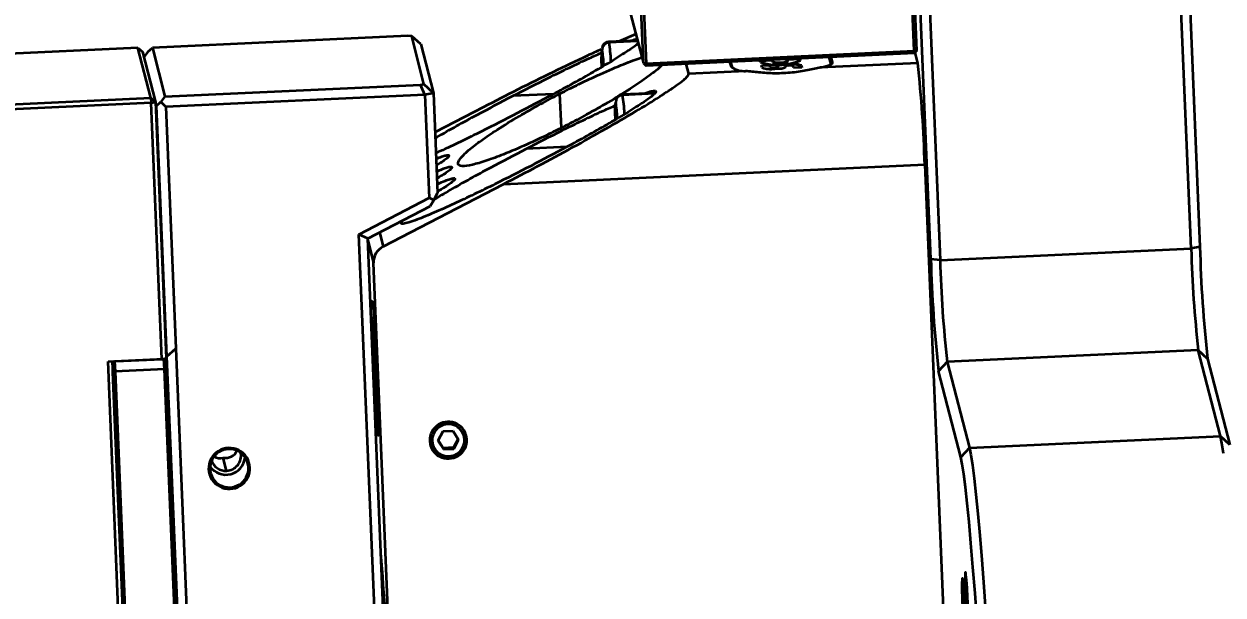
# Model space of a CAD drawing. Header units: millimetres. Extents: x 0 to 420, y 0 to 297.
# Drawn here: x 133.878 to 135.213, y 163.2 to 163.836 of the extents above; entities that cross this region are included whole.
import ezdxf

# ---------------------------------------------------------------- set-up
doc = ezdxf.new("R2010")
doc.units = ezdxf.units.MM
doc.layers.add('尺寸线层', color=150, linetype='Continuous')
doc.styles.add('SLDTEXTSTYLE2', font='TXT', dxfattribs={"width": 0.7})
doc.dimstyles.new('SLDDIMSTYLE0', dxfattribs={"dimtxt": 3.5, "dimasz": 3.302, "dimexe": 0, "dimexo": 0.0625, "dimgap": 0.875, "dimtad": 1, "dimdec": 1, "dimlfac": 100, "dimrnd": 1e-09, "dimzin": 12, "dimdsep": 46, "dimtxsty": 'SLDTEXTSTYLE2', "dimsah": 1, "dimcen": 0.09, "dimadec": 0, "dimazin": 3, "dimtfac": 1, "dimtdec": 3, "dimtofl": 0, "dimtmove": 0, "dimatfit": 3, "dimfxl": 0, "dimfrac": 2, "dimtolj": 1, "dimtzin": 12, "dimarcsym": 0})

# ---------------------------------------------------------------- blocks, each defined once
blk = doc.blocks.new('_D_7')
at = {"layer": '尺寸线层'}
for p, q in [((70.597, 160.4022), (70.597, 246.1922)), ((332.8156, 175.1167), (332.8156, 246.1922)), ((332.8156, 245.1922), (70.597, 245.1922))]:
    blk.add_line(p, q, dxfattribs=at)
for points in [[(70.597, 245.1922), (73.899, 244.6842), (73.899, 245.7002)], [(332.8156, 245.1922), (329.5136, 245.7002), (329.5136, 244.6842)]]:
    blk.add_solid(points, dxfattribs=at)
at = {"layer": '尺寸线层', "insert": (202.8758, 249.704), "char_height": 3.5, "attachment_point": 1, "style": 'SLDTEXTSTYLE2'}
blk.add_mtext('26221.85', dxfattribs=at)

msp = doc.modelspace()

# ---------------------------------------------------------------- linework, layer by layer
at = {"color": 7, "linetype": 'Continuous', "lineweight": 35}
for p, q in [((134.8696, 163.8055), (134.8606, 164.022)), ((134.8725, 163.806), (134.8635, 164.0225)), ((134.568, 163.792), (134.559, 164.0085)), ((134.5621, 164.0082), (134.5711, 163.7917)), ((135.178, 163.5854), (135.1606, 164.0007)), ((135.1703, 164.0026), (135.1876, 163.5873)), ((134.888, 163.5735), (134.8707, 163.9887)), ((134.8811, 163.9877), (134.8984, 163.5725)), ((134.5538, 163.8469), (134.568, 163.792)), ((134.3057, 163.8223), (134.0213, 163.8091)), ((134.31, 163.8219), (134.3057, 163.8223)), ((134.3237, 163.7687), (134.31, 163.8219)), ((134.3202, 163.813), (134.31, 163.8219)), ((134.5597, 163.8243), (134.5405, 163.8161)), ((134.0051, 163.8091), (133.4759, 163.7846)), ((134.0195, 163.7533), (134.0051, 163.8091)), ((134.0051, 163.8091), (134.0103, 163.8044)), ((134.0163, 163.8047), (134.0213, 163.8091)), ((134.0213, 163.8091), (134.0353, 163.7548)), ((134.3202, 163.813), (134.3342, 163.7587)), ((134.5216, 163.8069), (134.5221, 163.8067)), ((134.5615, 163.8171), (134.5294, 163.8156)), ((134.5294, 163.8156), (134.5298, 163.815)), ((134.5617, 163.8164), (134.5298, 163.815)), ((134.0103, 163.8044), (134.0247, 163.7486)), ((134.0163, 163.8047), (134.0117, 163.7988)), ((134.5711, 163.7917), (134.8696, 163.8055)), ((134.8697, 163.8029), (134.5711, 163.7891)), ((134.6659, 163.7877), (134.6644, 163.7934)), ((134.6644, 163.7934), (134.6658, 163.7879)), ((134.665, 163.7935), (134.6667, 163.7867)), ((134.6977, 163.7947), (134.7117, 163.7954)), ((134.6982, 163.7929), (134.6977, 163.7947)), ((134.7117, 163.7949), (134.6979, 163.7942)), ((134.7117, 163.7954), (134.7121, 163.7936)), ((134.7117, 163.7949), (134.7117, 163.7954)), ((134.7122, 163.7931), (134.7117, 163.7949)), ((134.7121, 163.7936), (134.7122, 163.7931)), ((134.7283, 163.7961), (134.7423, 163.7968)), ((134.7288, 163.7943), (134.7283, 163.7961)), ((134.7423, 163.7963), (134.7284, 163.7957)), ((134.7288, 163.7938), (134.7288, 163.7943)), ((134.7423, 163.7968), (134.7427, 163.795)), ((134.7423, 163.7963), (134.7423, 163.7968)), ((134.7427, 163.7947), (134.7423, 163.7963)), ((134.7427, 163.7948), (134.7427, 163.795)), ((134.7769, 163.7907), (134.7748, 163.7985)), ((134.7776, 163.7912), (134.7757, 163.7986)), ((134.7786, 163.7931), (134.7772, 163.7986)), ((134.7786, 163.7926), (134.7786, 163.7931)), ((134.8696, 163.8055), (134.8725, 163.806)), ((134.8696, 163.8055), (134.8697, 163.8029)), ((134.8725, 163.806), (134.8697, 163.8029)), ((134.8734, 163.792), (134.8704, 163.8037)), ((134.5711, 163.7917), (134.568, 163.792)), ((134.568, 163.792), (134.5711, 163.7891)), ((134.5711, 163.7891), (134.5711, 163.7917)), ((134.6184, 163.7802), (134.6156, 163.7912)), ((134.6818, 163.7832), (134.6184, 163.7802)), ((134.6994, 163.7893), (134.7087, 163.7897)), ((134.7, 163.787), (134.6994, 163.7893)), ((134.7087, 163.7892), (134.6995, 163.7888)), ((134.7087, 163.7897), (134.7092, 163.7876)), ((134.7087, 163.7892), (134.7087, 163.7897)), ((134.7092, 163.7871), (134.7087, 163.7892)), ((134.7092, 163.7876), (134.7092, 163.7871)), ((134.7171, 163.7858), (134.7142, 163.7857)), ((134.7175, 163.788), (134.7174, 163.7887)), ((134.7175, 163.7875), (134.7175, 163.788)), ((134.7263, 163.7885), (134.7264, 163.788)), ((134.7263, 163.7884), (134.7265, 163.7877)), ((134.7264, 163.7879), (134.7263, 163.7884)), ((134.7264, 163.7879), (134.7264, 163.788)), ((134.7265, 163.7875), (134.7264, 163.7879)), ((134.7265, 163.7876), (134.7265, 163.7877)), ((134.7268, 163.7905), (134.7297, 163.7907)), ((134.7268, 163.7901), (134.7268, 163.7905)), ((134.7297, 163.7902), (134.7268, 163.7901)), ((134.7297, 163.7902), (134.7297, 163.7907)), ((134.7352, 163.7867), (134.7347, 163.7888)), ((134.7445, 163.7871), (134.7352, 163.7867)), ((134.7439, 163.7894), (134.7445, 163.7871)), ((134.7439, 163.7889), (134.7439, 163.7894)), ((134.7444, 163.7871), (134.7439, 163.7889)), ((134.8734, 163.792), (134.7653, 163.787)), ((134.0353, 163.7548), (134.3197, 163.7679)), ((134.3197, 163.7679), (134.3237, 163.7687)), ((134.3246, 163.7568), (134.3197, 163.7679)), ((134.3342, 163.7587), (134.3237, 163.7687)), ((133.4903, 163.7289), (134.0195, 163.7533)), ((134.0195, 163.7533), (134.0199, 163.7476)), ((134.0195, 163.7533), (134.0247, 163.7486)), ((134.0353, 163.7548), (134.0307, 163.7489)), ((134.3246, 163.7568), (134.0361, 163.7434)), ((134.3342, 163.7587), (134.3246, 163.7568)), ((134.3246, 163.7568), (134.3294, 163.6418)), ((134.3342, 163.7587), (134.3389, 163.6472)), ((134.4679, 163.7575), (134.4225, 163.7554)), ((134.4747, 163.7577), (134.4763, 163.7198)), ((134.5807, 163.7587), (134.5446, 163.757)), ((134.5446, 163.757), (134.5449, 163.7563)), ((134.5803, 163.758), (134.5449, 163.7563)), ((134.0199, 163.7476), (133.4907, 163.7232)), ((134.0199, 163.7476), (134.0247, 163.7486)), ((134.0318, 163.4624), (134.0199, 163.7476)), ((134.0247, 163.7486), (134.0366, 163.4634)), ((134.0257, 163.7444), (134.0247, 163.7483)), ((134.0257, 163.7444), (134.0307, 163.7489)), ((134.0374, 163.4651), (134.0257, 163.7444)), ((134.0307, 163.7489), (134.0361, 163.7434)), ((134.0361, 163.7434), (134.0473, 163.474)), ((134.39, 163.743), (134.3361, 163.7151)), ((134.5368, 163.7483), (134.5372, 163.748)), ((134.483, 163.6988), (134.4376, 163.6967)), ((134.4121, 163.6572), (134.8812, 163.6789)), ((134.8812, 163.6789), (134.9385, 162.3046)), ((134.2783, 163.5879), (134.4121, 163.6572)), ((134.3348, 163.6394), (134.3389, 163.6472)), ((134.2511, 163.6012), (134.3294, 163.6418)), ((134.3348, 163.6394), (134.3294, 163.6418)), ((134.3304, 163.6328), (134.3348, 163.6394)), ((134.261, 163.5968), (134.3304, 163.6328)), ((134.3032, 162.3528), (134.2511, 163.6012)), ((134.261, 163.5968), (134.2511, 163.6012)), ((134.2625, 163.5602), (134.261, 163.5968)), ((134.2611, 163.5944), (134.2675, 163.5694)), ((134.2742, 163.6037), (134.2783, 163.5879)), ((134.8984, 163.5725), (135.178, 163.5854)), ((135.1876, 163.5873), (135.178, 163.5854)), ((134.3181, 162.3571), (134.2675, 163.5694)), ((134.8984, 163.5725), (134.888, 163.5735)), ((134.2681, 163.4258), (134.2625, 163.5602)), ((134.2671, 163.5205), (134.2643, 163.5175)), ((134.0374, 163.4651), (134.0473, 163.474)), ((134.0473, 163.474), (134.0746, 162.8191)), ((133.9719, 163.4597), (134.0318, 163.4624)), ((134.0132, 162.468), (133.9719, 163.4597)), ((133.9767, 163.4599), (134.018, 162.469)), ((133.979, 163.46), (133.9768, 163.4577)), ((133.979, 163.46), (134.034, 163.4625)), ((133.979, 163.46), (133.9798, 163.4486)), ((133.979, 163.46), (133.979, 163.46)), ((134.0318, 163.4624), (134.0366, 163.4634)), ((134.034, 163.4625), (134.0339, 163.4628)), ((134.0347, 163.4512), (134.034, 163.4625)), ((134.034, 163.4625), (134.0355, 163.4612)), ((134.035, 163.4631), (134.0355, 163.4612)), ((134.0355, 163.4612), (134.0362, 163.4508)), ((134.0645, 162.8151), (134.0374, 163.4651)), ((134.9062, 163.4594), (134.8966, 163.449)), ((135.1858, 163.4723), (134.9062, 163.4594)), ((134.9062, 163.4594), (134.9309, 163.3635)), ((135.2105, 163.3764), (135.1858, 163.4723)), ((135.1962, 163.4628), (135.1858, 163.4723)), ((135.1962, 163.4628), (135.2209, 163.367)), ((133.9773, 163.4479), (133.9771, 163.4507)), ((133.9798, 163.4486), (133.9773, 163.4479)), ((134.0176, 162.481), (133.9773, 163.4479)), ((134.0347, 163.4512), (133.9798, 163.4486)), ((133.9798, 163.4486), (134.0202, 162.4798)), ((134.0752, 162.4823), (134.0347, 163.4512)), ((134.0362, 163.4508), (134.0347, 163.4512)), ((134.0362, 163.4508), (134.0376, 163.4174)), ((134.2674, 163.4527), (134.2671, 163.4527)), ((134.9213, 163.3532), (134.8966, 163.449)), ((134.2697, 163.4426), (134.272, 163.4424)), ((134.3054, 162.532), (134.2681, 163.4258)), ((134.0381, 163.4064), (134.05, 163.1208)), ((134.2703, 163.3866), (134.2734, 163.3837)), ((134.3446, 163.3817), (134.3392, 163.3715)), ((134.3561, 163.3822), (134.3446, 163.3817)), ((134.35, 163.3898), (134.3498, 163.3925)), ((134.3623, 163.3726), (134.3561, 163.3822)), ((134.3392, 163.3715), (134.3454, 163.3619)), ((134.345, 163.3633), (134.3395, 163.372)), ((134.3617, 163.3735), (134.3566, 163.3639)), ((134.3569, 163.3624), (134.3623, 163.3726)), ((134.9309, 163.3635), (135.2105, 163.3764)), ((135.2209, 163.367), (135.2105, 163.3764)), ((134.1059, 163.3621), (134.1059, 163.3633)), ((134.3566, 163.3639), (134.345, 163.3633)), ((134.345, 163.3633), (134.3454, 163.3619)), ((134.3454, 163.3619), (134.3569, 163.3624)), ((134.3515, 163.3543), (134.3515, 163.352)), ((134.3566, 163.3639), (134.3569, 163.3624)), ((134.9309, 163.3635), (134.9213, 163.3532)), ((134.1039, 163.3381), (134.1002, 163.3524)), ((134.3516, 163.3516), (134.3515, 163.352)), ((134.1077, 163.3195), (134.1078, 163.3179))]:
    msp.add_line(p, q, dxfattribs=at)
at = {"color": 7, "linetype": 'Continuous', "lineweight": 35, "flags": 128}
for points in [[(134.7653, 163.787), (134.7685, 163.7878), (134.7713, 163.7885), (134.7736, 163.7893), (134.7756, 163.7901), (134.777, 163.7908), (134.778, 163.7916), (134.7786, 163.7924), (134.7786, 163.7931)], [(134.2652, 163.5184), (134.2653, 163.5236), (134.2657, 163.5268), (134.2662, 163.5262), (134.2669, 163.522), (134.2677, 163.5142), (134.2686, 163.5034), (134.2695, 163.4899), (134.2704, 163.4746), (134.2713, 163.4581), (134.2721, 163.4414)], [(134.2671, 163.4527), (134.2671, 163.4546), (134.267, 163.456), (134.267, 163.4568), (134.2671, 163.4569), (134.2672, 163.4563), (134.2673, 163.455), (134.2674, 163.4532), (134.2675, 163.4513)], [(134.2675, 163.4513), (134.2676, 163.4495), (134.2676, 163.448), (134.2676, 163.4472), (134.2675, 163.4471), (134.2674, 163.4477), (134.2673, 163.449), (134.2672, 163.4508), (134.2671, 163.4527)], [(134.2697, 163.4426), (134.2703, 163.4274), (134.2707, 163.4136), (134.2709, 163.4021), (134.2709, 163.3934), (134.2707, 163.3881), (134.2703, 163.3866), (134.2697, 163.3889), (134.2696, 163.3895)], [(134.2721, 163.4414), (134.2727, 163.4251), (134.2731, 163.4103), (134.2734, 163.3975), (134.2734, 163.3874), (134.2733, 163.3806), (134.2729, 163.3774), (134.2724, 163.378), (134.2717, 163.3822), (134.2713, 163.3857)], [(135.2139, 163.3572), (135.2121, 163.3686), (135.2105, 163.3764)], [(134.9395, 163.17), (134.9372, 163.2016), (134.9349, 163.2308), (134.9327, 163.2575), (134.9306, 163.2813), (134.9285, 163.3021), (134.9265, 163.3199), (134.9247, 163.3344), (134.9229, 163.3455), (134.9213, 163.3532)], [(134.9309, 163.3635), (134.9326, 163.3557), (134.9343, 163.3443), (134.9362, 163.3295), (134.9382, 163.3115), (134.9403, 163.2902), (134.9425, 163.2659), (134.9448, 163.2387), (134.9471, 163.2089), (134.9494, 163.1766)], [(134.9269, 163.1908), (134.9274, 163.1789), (134.9281, 163.1675), (134.9287, 163.1577), (134.9293, 163.1504), (134.9299, 163.1461), (134.9303, 163.1453), (134.9305, 163.148), (134.9306, 163.154), (134.9304, 163.1628), (134.9301, 163.1735), (134.9296, 163.1853), (134.929, 163.1971), (134.9283, 163.2078), (134.9277, 163.2165), (134.9271, 163.2224), (134.9266, 163.225), (134.9263, 163.224), (134.9261, 163.2196), (134.9262, 163.2121), (134.9265, 163.2022), (134.9269, 163.1908)], [(134.9234, 163.1843), (134.9239, 163.1723), (134.9246, 163.161), (134.9252, 163.1512), (134.9258, 163.1438), (134.9264, 163.1395), (134.9268, 163.1387), (134.927, 163.1414), (134.927, 163.1474), (134.9269, 163.1562), (134.9265, 163.167), (134.9261, 163.1788), (134.9255, 163.1905), (134.9248, 163.2012), (134.9242, 163.2099), (134.9236, 163.2158), (134.9231, 163.2184), (134.9228, 163.2174), (134.9226, 163.213), (134.9227, 163.2055), (134.9229, 163.1957), (134.9234, 163.1843)]]:
    msp.add_lwpolyline(points, dxfattribs=at)
at = {"color": 7, "linetype": 'Continuous', "lineweight": 35}
for centre, radius, start, end in [((134.6459, 163.796), 0.1248, 174.9707, 183.4877), ((134.5301, 163.807), 0.008, 92.4019, 182.056), ((134.3433, 163.7792), 0.1809, 3.3585, 8.7272), ((134.3308, 163.7839), 0.2014, 3.0253, 8.8585), ((134.7177, 163.8545), 0.0646, 252.464, 292.825), ((134.7194, 163.8166), 0.0241, 252.464, 292.825), ((134.7195, 163.8165), 0.0246, 252.7187, 292.3145), ((134.6801, 163.8069), 0.0238, 232.9141, 274.0925), ((134.7096, 163.8135), 0.0281, 249.9552, 279.3486), ((134.7128, 163.7997), 0.0126, 253.3581, 291.931), ((134.7128, 163.7992), 0.0126, 253.3581, 291.931), ((134.7188, 163.8021), 0.0163, 264.0319, 298.2256), ((134.7251, 163.7743), 0.0163, 84.0319, 118.2256), ((134.7255, 163.7698), 0.0203, 86.4036, 113.4916), ((134.7296, 163.7823), 0.00694, 84.0319, 118.2256), ((134.7343, 163.7629), 0.0281, 69.9552, 99.3486), ((134.7343, 163.7624), 0.0281, 69.9552, 99.3486), ((134.7317, 163.7808), 0.00854, 69.9552, 99.3486), ((133.5953, 163.6469), 1.2863, 1.4215, 6.476), ((134.5452, 163.7483), 0.008, 92.4019, 182.056), ((134.3459, 163.7253), 0.2014, 3.0253, 8.8585), ((134.6611, 163.7373), 0.1248, 174.9707, 183.4877), ((134.3584, 163.7206), 0.1809, 3.3585, 8.7272), ((134.2874, 163.5702), 0.0199, 117.1964, 182.2061), ((136.4639, 163.6173), 1.2863, 181.4215, 186.476), ((136.6021, 163.6224), 1.4149, 181.4215, 186.476), ((136.3025, 163.6086), 1.4149, 181.4215, 186.476), ((136.1843, 163.6044), 1.2863, 181.4215, 186.476), ((133.7179, 163.44), 0.5519, 0.2742, 8.0666), ((134.3509, 163.3721), 0.0205, 271.9236, 92.8538), ((134.3506, 163.372), 0.0205, 91.9236, 272.8538), ((134.3506, 163.372), 0.0178, 91.9236, 272.8538), ((134.3509, 163.3721), 0.0178, 271.9236, 92.8538), ((134.3505, 163.3725), 0.0205, 194.6512, 272.9415), ((134.3507, 163.3726), 0.0206, 272.2286, 14.1274), ((134.1067, 163.3406), 0.0228, 91.9236, 272.8538), ((134.1067, 163.3408), 0.0213, 91.9236, 272.8538), ((134.1031, 163.3552), 0.0216, 214.9304, 353.9824), ((134.1032, 163.355), 0.0169, 272.2529, 9.1644), ((134.1071, 163.3406), 0.0228, 271.9236, 92.8538), ((134.107, 163.3408), 0.0213, 271.9236, 92.8538), ((134.103, 163.3549), 0.0169, 199.6292, 272.9247), ((127.8057, 162.7187), 6.4914, 2.1719, 4.66408)]:
    msp.add_arc(centre, radius, start, end, dxfattribs=at)
for major_axis, ratio, start_param, end_param in [((0.0107, 0.0145), 0.857749, 3.233511, 3.895351), ((0.0148, -0.011), 0.865619, 5.321049, 6.432935)]:
    msp.add_ellipse((134.0995, 163.3692), major_axis=major_axis, ratio=ratio, start_param=start_param, end_param=end_param, dxfattribs=at)
for points, knots in [([(134.521, 163.8073), (134.5158, 163.8049), (134.4984, 163.797), (134.4672, 163.782), (134.4286, 163.7629), (134.4027, 163.7496), (134.39, 163.743)], [0, 0, 0, 0, 0.122215, 0.413284, 0.710929, 1, 1, 1, 1]), ([(134.5623, 163.8141), (134.5615, 163.8134), (134.5589, 163.8111), (134.5491, 163.8045), (134.5332, 163.7944), (134.505, 163.7779), (134.4694, 163.7581), (134.4407, 163.743), (134.4274, 163.7361)], [0, 0, 0, 0, 0.034262, 0.118869, 0.263126, 0.420363, 0.732389, 1, 1, 1, 1]), ([(134.5295, 163.8155), (134.5291, 163.8155), (134.5278, 163.8156), (134.5258, 163.8147), (134.524, 163.8133), (134.5228, 163.8117), (134.5222, 163.8104), (134.522, 163.8096), (134.5219, 163.8093), (134.5219, 163.8092)], [0, 0, 0, 0, 0.0854027, 0.3122864, 0.4968826, 0.658465, 0.8035174, 0.9522586, 1, 1, 1, 1]), ([(134.5538, 163.8168), (134.5554, 163.8173), (134.5583, 163.8184), (134.5602, 163.8188), (134.561, 163.819)], [0, 0, 0, 0, 0.540962, 1, 1, 1, 1]), ([(134.4225, 163.7554), (134.4357, 163.7622), (134.4644, 163.7768), (134.4985, 163.7933), (134.518, 163.802), (134.5229, 163.8042)], [0, 0, 0, 0, 0.3902904, 0.8453576, 1, 1, 1, 1]), ([(134.4747, 163.7577), (134.4819, 163.7614), (134.4973, 163.7692), (134.5218, 163.7807), (134.5449, 163.7905), (134.5604, 163.7965), (134.5659, 163.798), (134.5664, 163.7982)], [0, 0, 0, 0, 0.211175, 0.458047, 0.741135, 0.97517, 1, 1, 1, 1]), ([(134.4121, 163.6572), (134.4248, 163.6638), (134.4507, 163.6773), (134.489, 163.698), (134.5256, 163.7185), (134.5584, 163.7375), (134.5851, 163.7538), (134.6031, 163.7658), (134.613, 163.7734), (134.6179, 163.7779), (134.6182, 163.7795), (134.6184, 163.7802)], [0, 0, 0, 0, 0.156633, 0.3179117, 0.4756267, 0.6210412, 0.7469804, 0.8499852, 0.90669, 0.9558026, 1, 1, 1, 1]), ([(134.5887, 163.7899), (134.5876, 163.7887), (134.5837, 163.7847), (134.5714, 163.7755), (134.5525, 163.7627), (134.5299, 163.7488), (134.506, 163.7352), (134.4907, 163.7271), (134.4836, 163.7234)], [0, 0, 0, 0, 0.079549, 0.266463, 0.442508, 0.65545, 0.841151, 1, 1, 1, 1]), ([(134.7653, 163.787), (134.7608, 163.786), (134.7517, 163.784), (134.7336, 163.7811), (134.7145, 163.7802), (134.6961, 163.7815), (134.6866, 163.7826), (134.6818, 163.7832)], [0, 0, 0, 0, 0.201281, 0.402422, 0.604528, 0.803658, 1, 1, 1, 1]), ([(134.3363, 163.7085), (134.3369, 163.7088), (134.3515, 163.7175), (134.3807, 163.7334), (134.4093, 163.7485), (134.4225, 163.7554)], [0, 0, 0, 0, 0.0197488, 0.547431, 1, 1, 1, 1]), ([(134.4836, 163.7234), (134.4765, 163.7198), (134.4611, 163.7119), (134.4366, 163.7005), (134.4131, 163.6905), (134.3926, 163.6829), (134.3765, 163.6782), (134.3652, 163.6767), (134.3604, 163.6791), (134.363, 163.6852), (134.3723, 163.6944), (134.3867, 163.7055), (134.4059, 163.7185), (134.4284, 163.7323), (134.4523, 163.7459), (134.4677, 163.754), (134.4747, 163.7577)], [0, 0, 0, 0, 0.060521, 0.131273, 0.212404, 0.279477, 0.350691, 0.424673, 0.5, 0.575327, 0.649309, 0.720523, 0.787596, 0.868727, 0.939479, 1, 1, 1, 1]), ([(134.5689, 163.7581), (134.5704, 163.7587), (134.5748, 163.7602), (134.5798, 163.7614), (134.5825, 163.7609), (134.5808, 163.758), (134.5751, 163.7533), (134.5645, 163.7459), (134.5482, 163.7357), (134.5202, 163.7193), (134.4845, 163.6994), (134.4558, 163.6844), (134.4426, 163.6774)], [0, 0, 0, 0, 0.031264, 0.089077, 0.141745, 0.194412, 0.252226, 0.317737, 0.429436, 0.551185, 0.792788, 1, 1, 1, 1]), ([(134.5446, 163.7569), (134.5443, 163.7569), (134.5429, 163.757), (134.541, 163.7561), (134.5391, 163.7546), (134.5379, 163.7531), (134.5373, 163.7518), (134.5371, 163.7509), (134.537, 163.7506), (134.537, 163.7506)], [0, 0, 0, 0, 0.0854027, 0.3122864, 0.4968826, 0.658465, 0.8035174, 0.9522586, 1, 1, 1, 1]), ([(134.4376, 163.6967), (134.4508, 163.7035), (134.4796, 163.7182), (134.5136, 163.7347), (134.5331, 163.7433), (134.538, 163.7455)], [0, 0, 0, 0, 0.39029, 0.845358, 1, 1, 1, 1]), ([(134.4274, 163.7361), (134.4142, 163.7293), (134.3855, 163.7147), (134.3549, 163.6997), (134.3386, 163.6925), (134.337, 163.6918)], [0, 0, 0, 0, 0.435621, 0.943542, 1, 1, 1, 1]), ([(134.334, 163.6395), (134.3403, 163.6433), (134.3606, 163.6554), (134.3957, 163.6748), (134.4244, 163.6898), (134.4376, 163.6967)], [0, 0, 0, 0, 0.1944875, 0.6281055, 1, 1, 1, 1]), ([(134.3373, 163.6853), (134.3384, 163.6858), (134.3417, 163.6873), (134.3462, 163.6888), (134.3503, 163.6898), (134.352, 163.6893), (134.3509, 163.6873), (134.3473, 163.6844), (134.3428, 163.6812), (134.3391, 163.679), (134.3376, 163.6781)], [0, 0, 0, 0, 0.067038, 0.198664, 0.339765, 0.485507, 0.631248, 0.77235, 0.903975, 1, 1, 1, 1]), ([(134.4426, 163.6774), (134.4293, 163.6706), (134.4005, 163.6559), (134.3642, 163.6385), (134.3353, 163.6255), (134.3182, 163.6184), (134.3068, 163.6144), (134.3002, 163.6128), (134.2977, 163.6134), (134.2987, 163.6154), (134.3011, 163.6174), (134.3019, 163.618)], [0, 0, 0, 0, 0.2221727, 0.4812195, 0.6117587, 0.7315221, 0.8017634, 0.8637514, 0.9202213, 0.9766912, 1, 1, 1, 1]), ([(134.3379, 163.6713), (134.3399, 163.6722), (134.3442, 163.6741), (134.3495, 163.676), (134.3536, 163.6769), (134.3553, 163.6764), (134.3542, 163.6745), (134.3507, 163.6715), (134.3455, 163.6679), (134.341, 163.6653), (134.3387, 163.6639)], [0, 0, 0, 0, 0.111875, 0.23118, 0.359073, 0.491173, 0.623273, 0.751166, 0.870471, 1, 1, 1, 1]), ([(134.3385, 163.6572), (134.3386, 163.6572), (134.3417, 163.6588), (134.3468, 163.6609), (134.3528, 163.6631), (134.3569, 163.664), (134.3586, 163.6635), (134.3575, 163.6616), (134.354, 163.6586), (134.3484, 163.6548), (134.3431, 163.6515), (134.3396, 163.6496), (134.339, 163.6493)], [0, 0, 0, 0, 0.0064673, 0.1469062, 0.2548041, 0.37047, 0.4899398, 0.6094097, 0.7250756, 0.8329735, 0.9734124, 1, 1, 1, 1]), ([(134.0376, 163.4119), (134.0376, 163.4129), (134.0375, 163.4147), (134.0376, 163.4166), (134.0376, 163.4174)], [0, 0, 0, 0, 0.558961, 1, 1, 1, 1]), ([(134.0381, 163.4064), (134.0379, 163.4074), (134.0377, 163.4092), (134.0376, 163.4111), (134.0376, 163.4119)], [0, 0, 0, 0, 0.560922, 1, 1, 1, 1])]:
    msp.add_open_spline(points, degree=3, knots=knots, dxfattribs=at)

# ---------------------------------------------------------------- dimensions: what is measured, and where the dimension line sits
at = {"layer": '尺寸线层'}
dim = msp.add_linear_dim(base=(70.597, 245.1922), p1=(332.8156, 175.1167), p2=(70.597, 160.4022), angle=0, dimstyle='SLDDIMSTYLE0', dxfattribs=at)
dim.commit()
dim.dimension.update_dxf_attribs({"geometry": '_D_7', "text_midpoint": (209.0129, 245.1922), "dimtype": 160})

doc.saveas('drawing.dxf')
